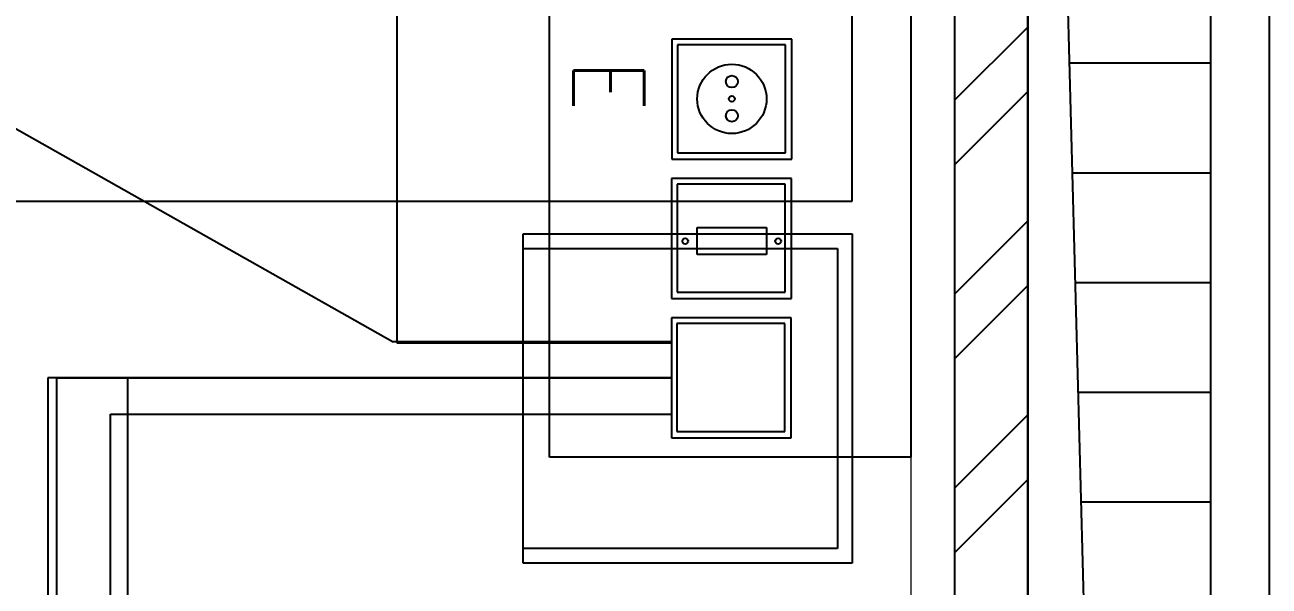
# Model space of a CAD drawing. Header units: inches. Extents: x 567429 to 582707, y 126347 to 133675.
# Drawn here: x 581741.4 to 581911.5, y 131589.8 to 131666.5 of the extents above; entities that cross this region are included whole.
import ezdxf

# ---------------------------------------------------------------- set-up
doc = ezdxf.new("R2010")
doc.units = ezdxf.units.IN
doc.header["$MEASUREMENT"] = 0
for name, color, linetype in [('BORD', 3, 'Continuous'), ('COMPUTER WIRE', 4, 'Continuous'), ('dact  2', 6, 'Continuous'), ('hatch lika', 1, 'Continuous'), ('mobl', 11, 'Continuous'), ('nama', 2, 'Continuous'), ('NURSE CALL WIRE', 4, 'Continuous'), ('SOCKET WIRE', 4, 'Continuous'), ('TEL WIRE', 4, 'Continuous'), ('wall kanaf', 4, 'Continuous'), ('wall lika', 1, 'Continuous')]:
    doc.layers.add(name, color=color, linetype=linetype)
doc.styles.add('ROMANS', font='romans.shx')

# ---------------------------------------------------------------- blocks, each defined once
blk = doc.blocks.new('BOARD1')
at = {"layer": 'BORD', "color": 4}
for p, q in [((-77.35, 2.64), (98.93, 2.64)), ((98.93, 2.64), (98.93, -51.78)), ((98.93, -51.78), (-77.35, -51.78))]:
    blk.add_line(p, q, dxfattribs=at)
at = {"layer": 'BORD'}
for p, q in [((35.97, -15.26), (35.97, -33.33)), ((54.03, -15.26), (35.97, -15.26)), ((36.84, -16.23), (36.84, -32.48)), ((53.1, -16.23), (36.84, -16.23)), ((53.1, -32.48), (53.1, -16.23)), ((54.03, -33.33), (54.03, -15.26)), ((56.95, -15.31), (56.95, -33.37)), ((75.01, -15.31), (56.95, -15.31)), ((57.82, -16.27), (57.82, -32.53)), ((74.08, -16.27), (57.82, -16.27)), ((74.08, -32.53), (74.08, -16.27)), ((75.01, -33.37), (75.01, -15.31)), ((77.93, -15.35), (77.93, -33.42)), ((96, -15.35), (77.93, -15.35)), ((78.81, -16.32), (78.81, -32.57)), ((95.06, -16.32), (78.81, -16.32)), ((95.06, -32.57), (95.06, -16.32)), ((96, -33.42), (96, -15.35)), ((35.97, -33.33), (54.03, -33.33)), ((36.84, -32.48), (53.1, -32.48)), ((56.95, -33.37), (75.01, -33.37)), ((57.82, -32.53), (74.08, -32.53)), ((77.93, -33.42), (96, -33.42)), ((78.81, -32.57), (95.06, -32.57))]:
    blk.add_line(p, q, dxfattribs=at)
at = {"layer": 'BORD', "color": 30}
for p, q in [((64.36, -29.54), (64.36, -19.07)), ((64.36, -19.07), (68.41, -19.07)), ((68.41, -19.07), (68.41, -29.54)), ((68.41, -29.54), (64.36, -29.54))]:
    blk.add_line(p, q, dxfattribs=at)
for centre, radius in [((66.39, -17.32), 0.437), ((44.97, -24.3), 5.22), ((44.97, -24.3), 0.442), ((66.39, -31.32), 0.437)]:
    blk.add_circle(centre, radius, dxfattribs=at)
at = {"layer": 'BORD', "color": 2}
for centre in [(42.36, -24.3), (47.51, -24.3)]:
    blk.add_circle(centre, 0.9, dxfattribs=at)
at = {"layer": 'BORD', "color": 2, "style": 'ROMANS', "width": 0.9}
blk.add_text('E', height=10.64, dxfattribs=at).set_placement((39.05, -48.15))

msp = doc.modelspace()

# ---------------------------------------------------------------- hatches: boundary and pattern name
at = {"layer": 'dact  2'}
h = msp.add_hatch(dxfattribs=at)
h.set_pattern_fill('ANSI31', color=6, scale=120, angle=135, style=0)
h.set_pattern_definition([(180, (6.352, -8.75), (-3e-15, -15), [])])
h.paths.add_polyline_path([(581878.49, 131875.79), (581903.49, 131875.79), (581903.49, 131175.79), (581888.75, 131490.29)])

# ---------------------------------------------------------------- linework, layer by layer
at = {"layer": 'COMPUTER WIRE'}
for p, q in [((581829.75, 131618.23), (581744.52, 131618.23)), ((581744.52, 131618.23), (581744.52, 131078.04))]:
    msp.add_line(p, q, dxfattribs=at)
at = {"layer": 'dact  2', "color": 6, "elevation": 0}
msp.add_lwpolyline([(581878.49, 131875.79), (581903.49, 131875.79), (581903.49, 131175.79), (581888.75, 131490.29), (581878.49, 131875.79)], dxfattribs=at)
msp.add_lwpolyline([(581878.49, 131875.79), (581903.49, 131875.79), (581903.49, 131175.79), (581878.49, 131175.79)], close=True, dxfattribs=at)
at = {"layer": 'hatch lika', "color": 15}
for p, q in [((581868.49, 131656.17), (581878.49, 131666.17)), ((581868.49, 131647.34), (581878.49, 131657.34)), ((581868.49, 131629.66), (581878.49, 131639.66)), ((581868.49, 131620.82), (581878.49, 131630.82)), ((581868.49, 131603.14), (581878.49, 131613.14)), ((581868.49, 131594.3), (581878.49, 131604.3))]:
    msp.add_line(p, q, dxfattribs=at)
at = {"layer": 'mobl', "color": 15}
for p, q in [((581854.49, 131642.38), (581854.49, 131732.38)), ((581654.49, 131642.38), (581854.49, 131642.38)), ((581809.49, 131637.88), (581854.49, 131637.88)), ((581809.49, 131592.88), (581809.49, 131637.88)), ((581854.49, 131637.88), (581854.49, 131592.88)), ((581809.49, 131635.88), (581852.49, 131635.88)), ((581852.49, 131635.88), (581852.49, 131594.88)), ((581852.49, 131594.88), (581809.49, 131594.88)), ((581854.49, 131592.88), (581809.49, 131592.88))]:
    msp.add_line(p, q, dxfattribs=at)
at = {"layer": 'nama', "color": 15}
msp.add_line((581911.49, 131883.79), (581911.49, 131183.79), dxfattribs=at)
at = {"layer": 'NURSE CALL WIRE'}
for p, q in [((581792.23, 131715.73), (581792.23, 131623.02)), ((581792.23, 131623.02), (581829.75, 131623.02)), ((581753.09, 131384.94), (581753.09, 131613.26)), ((581753.09, 131613.26), (581829.75, 131613.26))]:
    msp.add_line(p, q, dxfattribs=at)
at = {"layer": 'SOCKET WIRE'}
for p, q in [((581487, 131795.09), (581791.74, 131623.15)), ((581829.75, 131623.15), (581791.74, 131623.15)), ((581755.47, 131618.22), (581829.75, 131618.23)), ((581755.47, 131384.68), (581755.47, 131618.22))]:
    msp.add_line(p, q, dxfattribs=at)
at = {"layer": 'TEL WIRE'}
for p, q in [((581745.76, 131618.22), (581829.75, 131618.23)), ((581745.76, 131381.14), (581745.76, 131618.22))]:
    msp.add_line(p, q, dxfattribs=at)
at = {"layer": 'wall kanaf', "color": 15, "lineweight": 20, "ltscale": 0.1}
msp.add_line((581862.49, 131797.79), (581862.49, 131530.29), dxfattribs=at)
at = {"layer": 'wall lika', "color": 15}
for p, q in [((581878.49, 131875.79), (581878.49, 131175.79)), ((581868.49, 131810.29), (581868.49, 131170.29))]:
    msp.add_line(p, q, dxfattribs=at)

# ---------------------------------------------------------------- block references
at = {"layer": 'BORD', "ltscale": 5, "xscale": 0.9077507259660533, "yscale": 0.9077507259660533, "zscale": 0.9077507259660533, "rotation": 270.0028855839087}
msp.add_blockref('BOARD1', (581860.09, 131697.17), dxfattribs=at)

doc.saveas('drawing.dxf')
